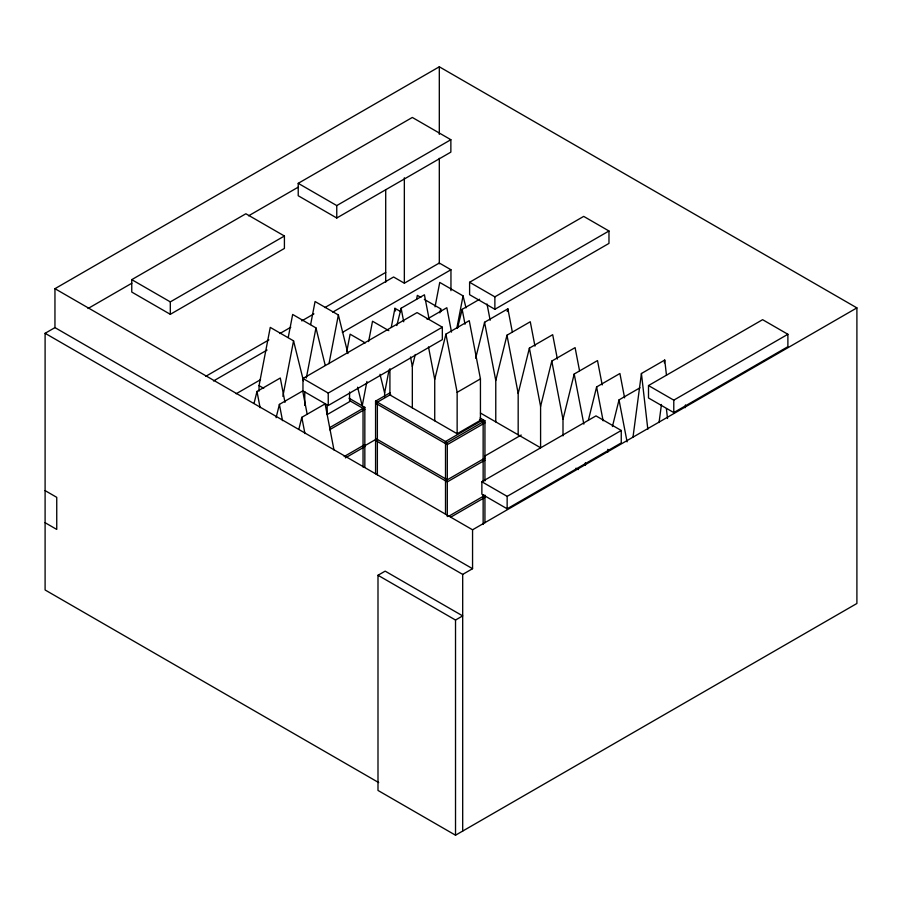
<?xml version="1.0" encoding="UTF-8"?>
<svg xmlns="http://www.w3.org/2000/svg" width="902" height="902" viewBox="0 0 902 902"><rect width="100%" height="100%" fill="white"/><g stroke="black" fill="none" stroke-linecap="round" stroke-linejoin="round"><path stroke-width="1.35" d="M632.978 437.312L641.423 373.507L664.729 360.056L666.488 375.379M664.357 362.829L664.729 360.056M659.058 422.508L661.448 404.479M685.137 407.704L685.509 404.93M259.054 391.13L259.054 385.616L270.262 327.392L293.556 340.855L303.444 380.802M288.234 337.472L292.665 314.46L315.971 327.911L325.194 365.209M282.878 396.361L293.556 340.855M310.638 324.54L315.069 301.527L338.374 314.978L347.935 353.595M306.33 378.006L315.971 327.911M328.993 363.72L338.374 314.978M346.729 351.78L350.123 334.18L365.265 342.929M368.614 341.554L372.526 321.236L388.841 330.662M366.911 381.478L362.221 405.855L357.609 387.206M391.288 327.257L394.929 308.304L400.759 311.664M384.624 397.049L384.624 392.911L389.055 369.899M416.566 299.43L417.344 295.371L420.839 297.389M435.057 306.804L439.748 282.427L463.053 295.879L466.018 307.875M439.86 312.881L440.65 308.822L424.335 299.408M456.807 328.373L463.053 295.879M254.026 403.453L256.991 391.457L280.296 378.006L284.987 402.382M276.102 417.716L279.394 404.4L302.7 390.949L307.131 413.962M298.844 429.318L301.809 417.333L325.115 403.882L333.965 449.918M396.835 325.566L401.119 308.247L424.425 294.796L429.115 319.161M412.327 407.873L412.327 366.471L415.292 354.486M434.73 420.806L434.73 379.404L445.938 334.123L469.243 320.672L480.439 378.885L480.439 420.287L457.145 433.738L389.912 394.929L389.912 368.715M457.551 327.978L462.162 309.341L479.638 299.25M475.67 358.229L484.566 322.273L507.871 308.822L512.302 331.835M507.217 311.483L507.871 308.822M495.773 421.888L495.773 380.497L506.98 335.217L530.275 321.755L534.965 346.131M518.176 434.832L518.176 393.43L529.384 348.149L552.689 334.698L557.38 359.064M480.439 413.037L540.591 447.764L540.591 406.374L551.787 361.082L575.093 347.631L579.524 370.654M562.995 435.869L562.995 419.306L574.202 374.026L597.507 360.575L602.198 384.94M588.375 420.253L596.605 386.958L619.911 373.507L624.601 397.872M612.424 426.533L619.02 399.902L639.992 387.792M54.954 288.685L472.558 529.79L472.558 568.7L54.954 327.606L54.954 288.685L439.308 66.793L856.9 307.886L856.9 603.483L455.521 835.207L377.994 790.445L377.994 575.273L385.165 571.135L462.692 615.897L455.521 620.035L377.994 575.273M298.224 183.331L412.327 117.452L450.865 139.709L450.865 152.122L336.762 218.002L298.224 195.745L298.224 183.331L336.762 205.577L450.865 139.709M131.76 279.643L245.863 213.763L284.412 236.008L284.412 248.433L170.309 314.313L131.76 292.056L131.76 279.643L170.309 301.888L284.412 236.008M378.693 782.575L45.1 589.976L45.1 333.3L54.954 327.606M88.001 308.529L131.805 283.239M248.602 215.803L298.494 187.007M205.622 376.405L268.897 339.874M279.845 333.56L290.794 327.234M301.753 320.909L313.919 313.885M324.867 307.571L385.706 272.438M213.515 380.96L267.048 350.055M332.759 312.115L393.588 276.993L404.344 283.205L439.308 263.023L450.955 269.754L450.955 290.681M236.155 393.768L260.565 379.674M342.332 332.466L450.955 269.754M302.959 378.479L417.062 312.599L442.341 327.189L442.341 339.614L328.238 405.494L302.959 390.893L302.959 378.479L328.238 393.069L442.341 327.189M469.604 282.27L583.695 216.39L608.974 230.991L608.974 243.405L494.871 309.285L469.604 294.695L469.604 282.27L494.871 296.859L608.974 230.991M427.018 319.173L446.828 307.729L451.519 332.105M329.58 427.695L364.836 407.343L364.836 467.428M375.57 473.798L375.57 401.142L390.149 392.731M329.58 429.769L364.836 409.407M390.724 394.467L377.363 402.179L377.363 474.835M344.169 456.536L364.836 444.596M457.145 433.738L457.145 392.347L480.439 378.885M363.393 446.569L375.187 439.759M345.387 457.9L364.836 446.67M483.145 419.78L445.509 441.518L445.509 514.174M375.57 401.142L447.302 442.544L484.938 420.817L484.938 480.89M484.938 422.88L447.302 444.618L375.57 403.205M484.656 456.153L521.232 435.035M484.938 458.069L447.302 479.808L375.57 438.395M484.938 460.144L447.302 481.882L375.57 440.469M481.871 481.769L595.974 415.89L621.252 430.479L621.252 442.905L507.149 508.784L481.871 494.183L481.871 481.769L507.149 496.359L621.252 430.479M648.504 385.56L762.607 319.68L787.886 334.281L787.886 346.695L673.783 412.575L648.504 397.985L648.504 385.56L673.783 400.15L787.886 334.281M448.508 516.372L484.938 495.333M450.944 517.038L484.938 497.408M472.558 529.79L856.9 307.886M45.1 333.3L462.692 574.394L472.558 568.7M575.972 468.194L578.329 469.559M480.078 418.009L484.938 420.817M479.503 419.746L483.145 421.854L483.145 480.879M349.051 398.222L364.836 407.343M349.683 400.668L363.044 408.38L363.044 467.056M259.054 385.616L263.711 388.311M45.1 490.609L56.747 497.34L56.747 529.429L45.1 522.698M440.65 308.822L441.303 311.483M394.929 308.304L395.595 310.964M380.013 374.274L384.624 392.911M619.02 399.902L627.093 441.867M596.605 386.958L603.122 420.806M574.202 374.026L583.842 424.12M551.787 361.082L562.995 419.306M529.384 348.149L540.591 406.374M506.98 335.217L518.176 393.43M487.024 304.008L490.158 320.255M484.566 322.273L495.773 380.497M462.162 309.341L465.026 324.235M445.938 334.123L457.145 392.347M428.484 346.909L434.73 379.404M401.119 308.247L403.724 321.788M410.5 356.989L412.327 366.471M301.809 417.333L304.932 433.58M279.394 404.4L282.529 420.648M256.991 391.457L260.114 407.704M666.398 408.741L667.514 418.494M641.423 373.507L647.828 429.251M673.783 400.15L673.783 412.575M607.813 449.32L607.813 452.082M585.409 462.602L585.409 465.364M507.149 496.359L507.149 508.784M494.871 296.859L494.871 309.285M484.938 495.311L484.938 522.81M483.145 494.939L483.145 524.457M462.692 574.394L462.692 831.069M455.521 620.035L455.521 835.207M447.302 442.544L447.302 516.598M439.308 66.793L439.308 134.353M439.308 158.278L439.308 263.846M404.344 177.784L404.344 282.98M385.706 189.567L385.706 282.236M349.581 391.998L349.581 401.661L327.178 414.593L327.178 404.93M336.762 205.577L336.762 218.002M328.238 393.069L328.238 405.494M304.763 391.648L304.763 405.449M170.309 301.888L170.309 314.313"/></g></svg>
